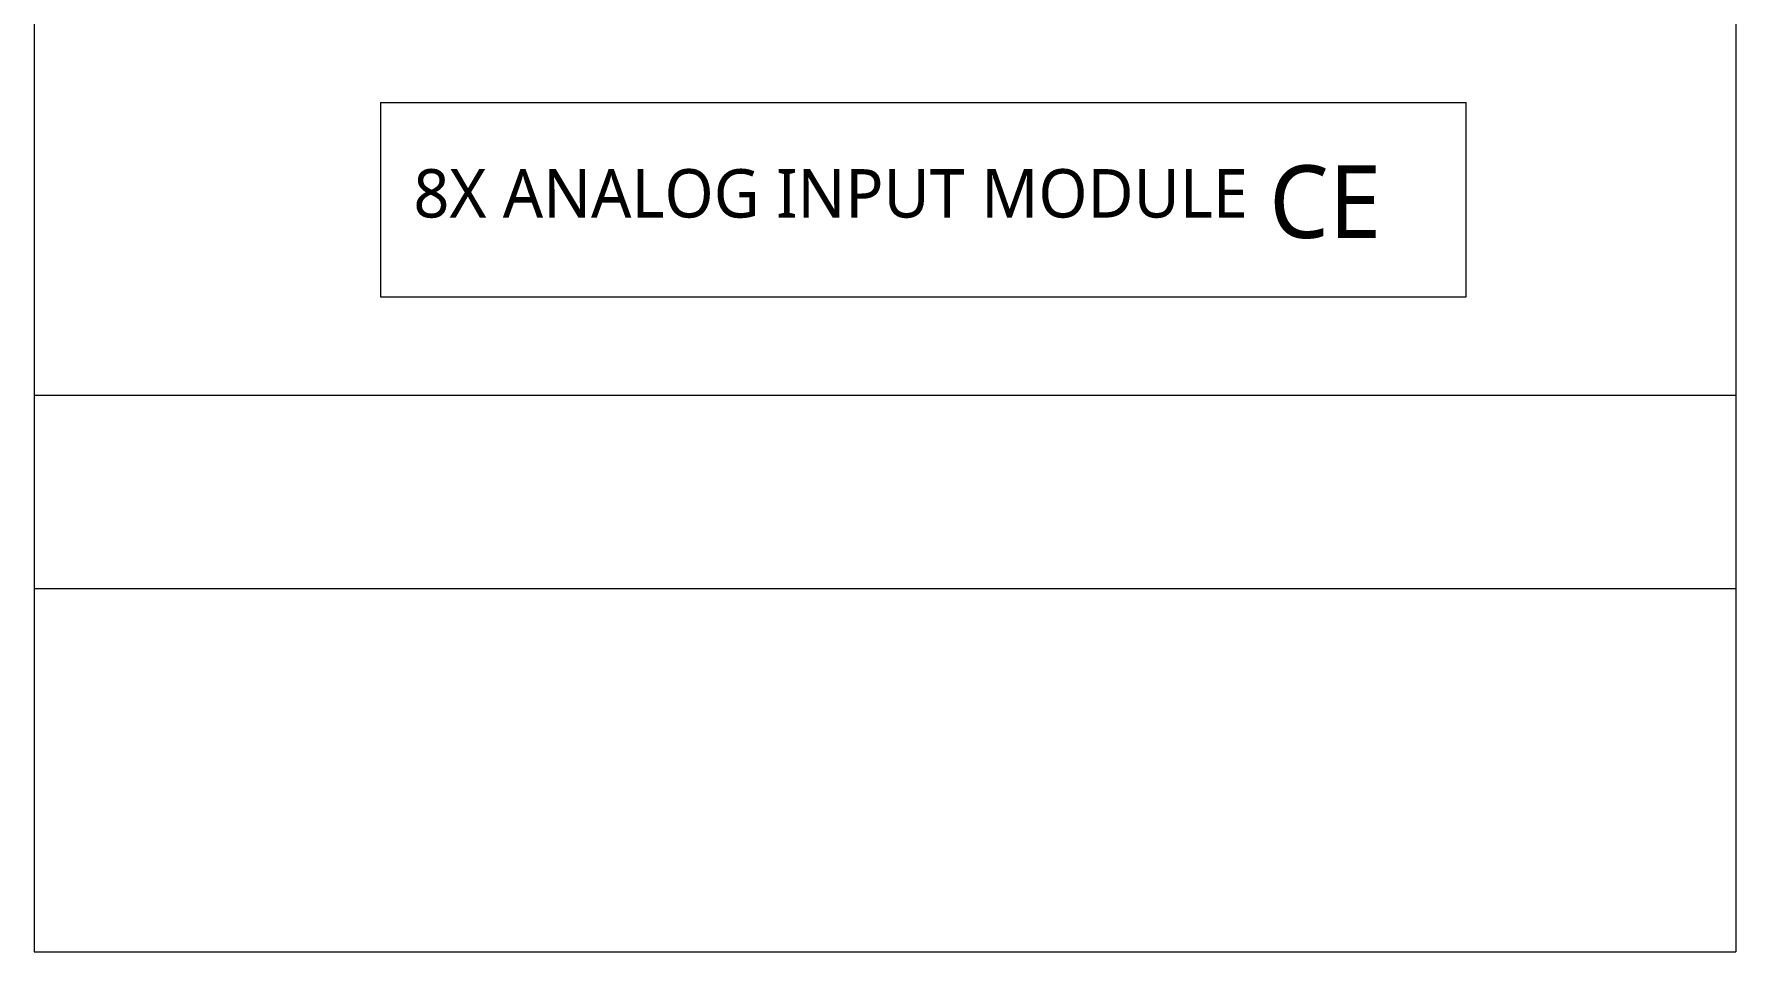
# Model space of a CAD drawing. Header units: millimetres. Extents: x 35.02 to 42.05, y 15.38 to 24.94.
# Drawn here: x 35.02 to 42.05, y 15.38 to 19.17 of the extents above; entities that cross this region are included whole.
import ezdxf

# ---------------------------------------------------------------- set-up
doc = ezdxf.new("R2010")
doc.units = ezdxf.units.MM
doc.header["$LTSCALE"] = 20
doc.layers.add('Smart box Ultra', color=7, linetype='Continuous', lineweight=5)
doc.styles.add('@Malgun Gothic', font='malgun.ttf')

msp = doc.modelspace()

# ---------------------------------------------------------------- linework, layer by layer
at = {"layer": 'Smart box Ultra', "color": 7, "lineweight": 15}
for p, q in [((35.0227, 24.3831), (35.0227, 15.3831)), ((35.0227, 24.3831), (35.0227, 15.3831)), ((42.0511, 24.3831), (42.0511, 15.3831)), ((42.0511, 24.3831), (42.0511, 15.3831)), ((36.454, 18.8915), (36.454, 18.0887)), ((36.454, 18.8915), (40.9367, 18.8915)), ((40.9367, 18.0887), (40.9367, 18.8915)), ((36.454, 18.0887), (40.9367, 18.0887)), ((35.0227, 17.6831), (42.0511, 17.6831)), ((35.0227, 17.6831), (42.0511, 17.6831)), ((42.0511, 16.8831), (35.0227, 16.8831)), ((42.0511, 16.8831), (35.0227, 16.8831)), ((35.0227, 15.3831), (42.0511, 15.3831)), ((35.0227, 15.3831), (42.0511, 15.3831))]:
    msp.add_line(p, q, dxfattribs=at)

# ---------------------------------------------------------------- texts
at = {"layer": 'Smart box Ultra', "attachment_point": 7, "style": '@Malgun Gothic'}
for s, insert, char_height, line_spacing_factor in [('CE', (40.1227, 18.3276), 0.3, 0.669344), ('8X ANALOG INPUT MODULE', (36.5893, 18.4132), 0.200001, 1.004011)]:
    msp.add_mtext(s, dxfattribs=dict(at, insert=insert, char_height=char_height, line_spacing_factor=line_spacing_factor))

doc.saveas('drawing.dxf')
